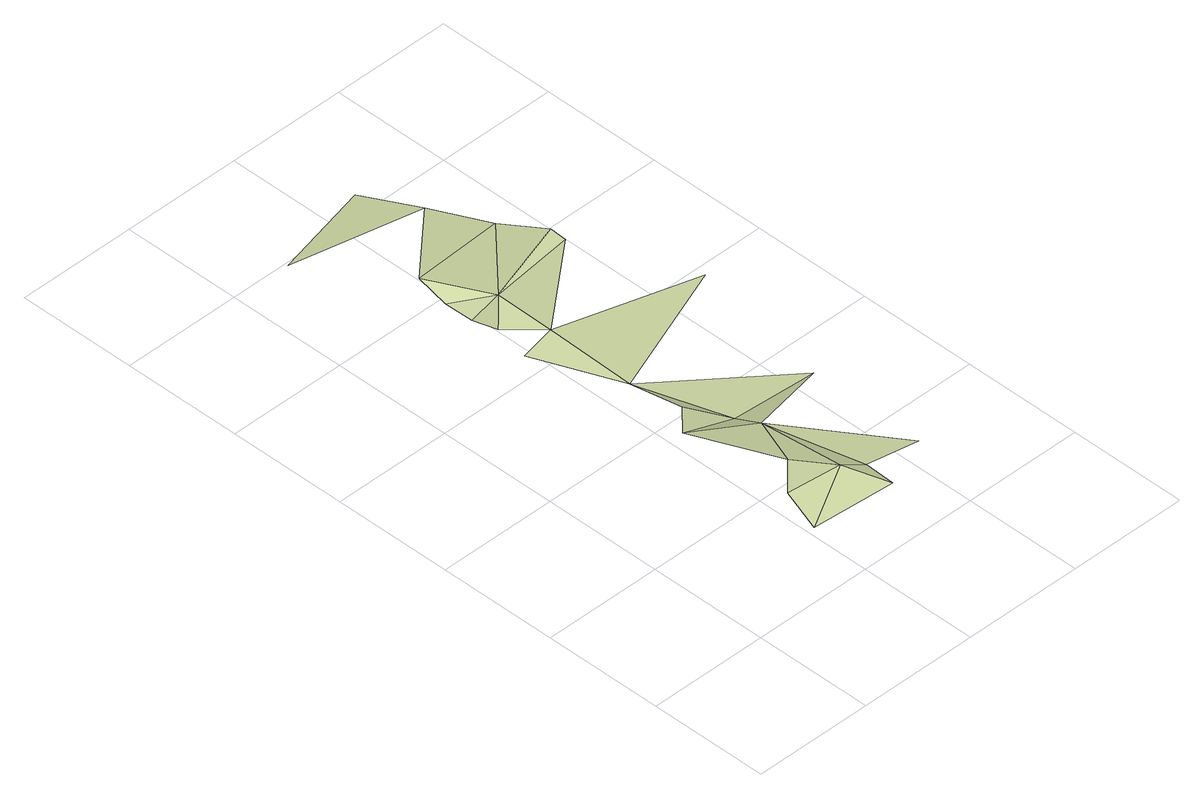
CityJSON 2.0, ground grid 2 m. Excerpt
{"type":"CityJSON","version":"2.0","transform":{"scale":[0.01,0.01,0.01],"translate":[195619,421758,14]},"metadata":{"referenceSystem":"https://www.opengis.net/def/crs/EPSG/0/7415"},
"CityObjects":{
"landuse1":{"type":"LandUse","attributes":{"3df_class":"Terrain","bgt_fysiekvoorkomen":"erf","bgt_status":"bestaand","identificatienamespace":"NL.IMGeo","onbegroeidterreindeeloptalud":"false","relatievehoogteligging":0,"aantal_punten":0},"geometry":[{"type":"MultiSurface","lod":"1","boundaries":[[[0,1,2]],[[3,1,0]],[[2,4,0]],[[3,5,6]],[[5,3,0]],[[7,8,6]],[[7,6,5]],[[9,0,4]],[[9,5,0]],[[10,8,7]],[[11,12,10]],[[13,5,9]],[[14,15,16]],[[11,16,15]],[[17,14,16]],[[5,18,7]],[[7,18,10]],[[19,17,16]],[[20,11,10]],[[19,16,21]],[[16,11,22]],[[23,24,25]],[[25,19,21]],[[21,16,26]],[[22,26,16]]]}]}
},
"vertices":[
[278,125,146],[178,125,157],[178,75,126],[228,175,156],[328,75,114],[278,275,130],[178,325,143],[278,325,108],[228,375,129],[328,125,117],[228,475,109],[228,625,114],[178,625,99],[428,125,98],[178,725,101],[178,675,115],[228,725,116],[178,775,100],[428,325,98],[178,825,115],[469,572,98],[347,849,96],[388,757,98],[265,1034,84],[78,975,108],[306,942,92],[378,775,112]
]}
